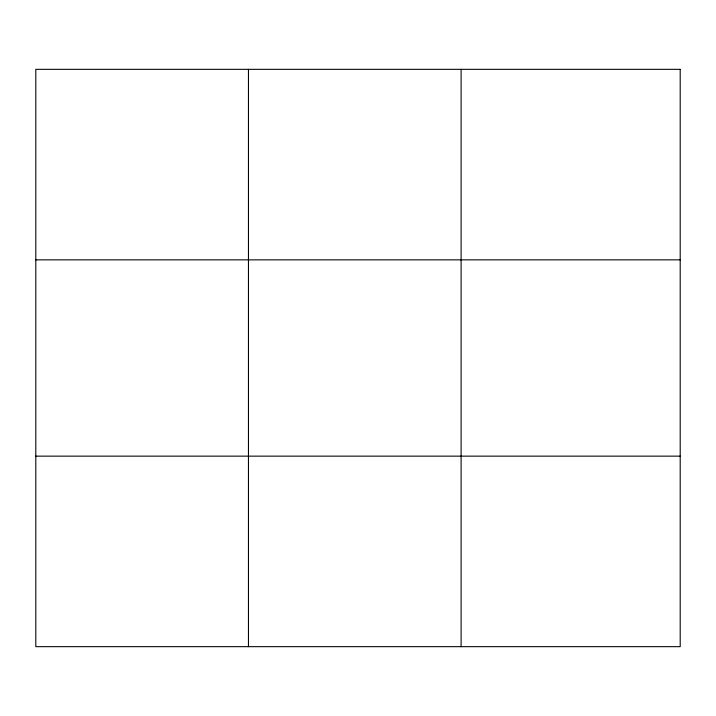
<?xml version="1.0" encoding="UTF-8"?>
<svg xmlns="http://www.w3.org/2000/svg" width="716" height="716" viewBox="0 0 716 716"><rect width="100%" height="100%" fill="white"/><g stroke="black" fill="none" stroke-linecap="round" stroke-linejoin="round"><path stroke-width="1.07" d="M248.452 69.336L248.452 646.664M461.104 69.336L461.104 646.664M35.8 259.854L680.2 259.854M35.8 456.146L680.2 456.146M680.2 69.336L680.2 646.664L35.8 646.664L35.8 69.336L680.2 69.336"/></g></svg>
